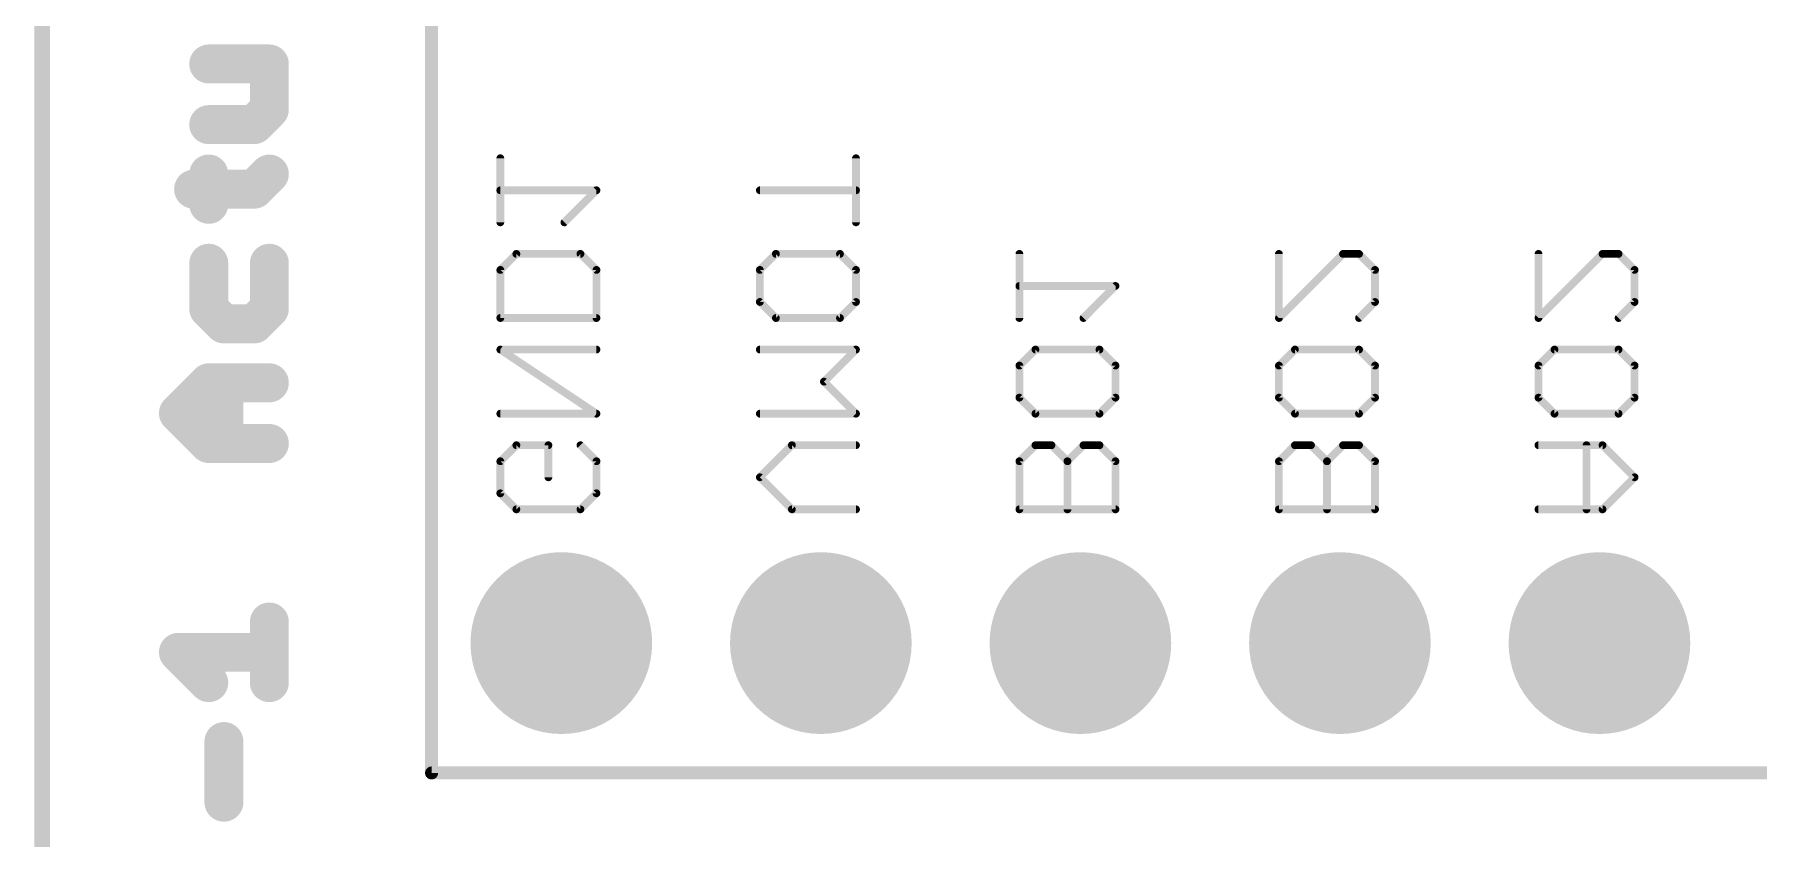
# Model space of a CAD drawing. Extents: x -0.1 to 33.1, y -0.1 to 43.3.
# Drawn here: x -0.08 to 16.8, y 14.6 to 22.46 of the extents above; entities that cross this region are included whole.
import ezdxf

# ---------------------------------------------------------------- set-up
doc = ezdxf.new("R2010")
doc.units = 0
for name, color, linetype in [('17', 94, 'CONTINUOUS'), ('20', 178, 'CONTINUOUS'), ('22', 250, 'CONTINUOUS'), ('25', 250, 'CONTINUOUS')]:
    doc.layers.add(name, color=color, linetype=linetype)

# ---------------------------------------------------------------- blocks, each defined once
blk = doc.blocks.new('ROUNDP')
at = {"const_width": 0.5}
blk.add_lwpolyline([(0, -0.25, 1), (0, 0.25, 1), (0, -0.25)], format="xyb", dxfattribs=at)

msp = doc.modelspace()

# ---------------------------------------------------------------- linework, layer by layer
at = {"layer": '20', "const_width": 0.1524}
msp.add_lwpolyline([(0, 39.37), (0, 3.81)], dxfattribs=at)
at = {"layer": '22'}
for points, const_width in [([(3.81, 33.02), (3.81, 15.24)], 0.127), ([(4.4831, 20.6247), (4.4831, 21.2517)], 0.0762), ([(7.9637, 20.6247), (7.9637, 21.2517)], 0.0762), ([(5.4237, 20.9382), (4.4831, 20.9382)], 0.0762), ([(5.1102, 20.6247), (5.4237, 20.9382)], 0.0762), ([(7.0231, 20.9382), (7.9637, 20.9382)], 0.0762), ([(4.4831, 20.1594), (4.6399, 20.3162)], 0.0762), ([(4.6399, 20.3162), (5.2669, 20.3162)], 0.0762), ([(5.2669, 20.3162), (5.4237, 20.1594)], 0.0762), ([(7.0231, 20.1594), (7.1799, 20.3162)], 0.0762), ([(7.1799, 20.3162), (7.8069, 20.3162)], 0.0762), ([(7.8069, 20.3162), (7.9637, 20.1594)], 0.0762), ([(9.5631, 19.6891), (9.5631, 20.3162)], 0.0762), ([(12.1031, 20.3162), (12.1031, 19.6891)], 0.0762), ([(12.1031, 19.6891), (12.7302, 20.3162)], 0.0762), ([(12.7302, 20.3162), (12.8869, 20.3162)], 0.0762), ([(12.8869, 20.3162), (13.0437, 20.1594)], 0.0762), ([(14.6431, 20.3162), (14.6431, 19.6891)], 0.0762), ([(14.6431, 19.6891), (15.2702, 20.3162)], 0.0762), ([(15.2702, 20.3162), (15.4269, 20.3162)], 0.0762), ([(15.4269, 20.3162), (15.5837, 20.1594)], 0.0762), ([(4.4831, 19.6891), (4.4831, 20.1594)], 0.0762), ([(5.4237, 20.1594), (5.4237, 19.6891)], 0.0762), ([(7.0231, 19.8459), (7.0231, 20.1594)], 0.0762), ([(7.9637, 20.1594), (7.9637, 19.8459)], 0.0762), ([(13.0437, 20.1594), (13.0437, 19.8459)], 0.0762), ([(15.5837, 20.1594), (15.5837, 19.8459)], 0.0762), ([(10.5037, 20.0027), (9.5631, 20.0027)], 0.0762), ([(10.1902, 19.6891), (10.5037, 20.0027)], 0.0762), ([(7.1799, 19.6891), (7.0231, 19.8459)], 0.0762), ([(7.9637, 19.8459), (7.8069, 19.6891)], 0.0762), ([(13.0437, 19.8459), (12.8869, 19.6891)], 0.0762), ([(15.5837, 19.8459), (15.4269, 19.6891)], 0.0762), ([(5.4237, 19.6891), (4.4831, 19.6891)], 0.0762), ([(7.8069, 19.6891), (7.1799, 19.6891)], 0.0762), ([(5.4237, 18.7536), (4.4831, 19.3807)], 0.0762), ([(4.4831, 19.3807), (5.4237, 19.3807)], 0.0762), ([(7.9637, 19.3807), (7.0231, 19.3807)], 0.0762), ([(7.6502, 19.0672), (7.9637, 19.3807)], 0.0762), ([(9.5631, 19.2239), (9.7199, 19.3807)], 0.0762), ([(9.7199, 19.3807), (10.3469, 19.3807)], 0.0762), ([(10.3469, 19.3807), (10.5037, 19.2239)], 0.0762), ([(12.1031, 19.2239), (12.2599, 19.3807)], 0.0762), ([(12.2599, 19.3807), (12.8869, 19.3807)], 0.0762), ([(12.8869, 19.3807), (13.0437, 19.2239)], 0.0762), ([(14.6431, 19.2239), (14.7999, 19.3807)], 0.0762), ([(14.7999, 19.3807), (15.4269, 19.3807)], 0.0762), ([(15.4269, 19.3807), (15.5837, 19.2239)], 0.0762), ([(9.5631, 18.9104), (9.5631, 19.2239)], 0.0762), ([(10.5037, 19.2239), (10.5037, 18.9104)], 0.0762), ([(12.1031, 18.9104), (12.1031, 19.2239)], 0.0762), ([(13.0437, 19.2239), (13.0437, 18.9104)], 0.0762), ([(14.6431, 18.9104), (14.6431, 19.2239)], 0.0762), ([(15.5837, 19.2239), (15.5837, 18.9104)], 0.0762), ([(7.9637, 18.7536), (7.6502, 19.0672)], 0.0762), ([(9.7199, 18.7536), (9.5631, 18.9104)], 0.0762), ([(10.5037, 18.9104), (10.3469, 18.7536)], 0.0762), ([(12.2599, 18.7536), (12.1031, 18.9104)], 0.0762), ([(13.0437, 18.9104), (12.8869, 18.7536)], 0.0762), ([(14.7999, 18.7536), (14.6431, 18.9104)], 0.0762), ([(15.5837, 18.9104), (15.4269, 18.7536)], 0.0762), ([(4.4831, 18.7536), (5.4237, 18.7536)], 0.0762), ([(7.0231, 18.7536), (7.9637, 18.7536)], 0.0762), ([(10.3469, 18.7536), (9.7199, 18.7536)], 0.0762), ([(12.8869, 18.7536), (12.2599, 18.7536)], 0.0762), ([(15.4269, 18.7536), (14.7999, 18.7536)], 0.0762), ([(4.4831, 18.2884), (4.6399, 18.4452)], 0.0762), ([(4.6399, 18.4452), (4.9534, 18.4452)], 0.0762), ([(4.9534, 18.4452), (4.9534, 18.1316)], 0.0762), ([(5.2669, 18.4452), (5.4237, 18.2884)], 0.0762), ([(7.0231, 18.1316), (7.3366, 18.4452)], 0.0762), ([(7.3366, 18.4452), (7.9637, 18.4452)], 0.0762), ([(9.7199, 18.4452), (9.5631, 18.2884)], 0.0762), ([(9.8766, 18.4452), (9.7199, 18.4452)], 0.0762), ([(10.0334, 18.2884), (9.8766, 18.4452)], 0.0762), ([(10.1902, 18.4452), (10.0334, 18.2884)], 0.0762), ([(10.3469, 18.4452), (10.1902, 18.4452)], 0.0762), ([(10.5037, 18.2884), (10.3469, 18.4452)], 0.0762), ([(12.2599, 18.4452), (12.1031, 18.2884)], 0.0762), ([(12.4166, 18.4452), (12.2599, 18.4452)], 0.0762), ([(12.5734, 18.2884), (12.4166, 18.4452)], 0.0762), ([(12.7302, 18.4452), (12.5734, 18.2884)], 0.0762), ([(12.8869, 18.4452), (12.7302, 18.4452)], 0.0762), ([(13.0437, 18.2884), (12.8869, 18.4452)], 0.0762), ([(15.2702, 18.4452), (14.6431, 18.4452)], 0.0762), ([(15.1134, 17.8181), (15.1134, 18.4452)], 0.0762), ([(15.5837, 18.1316), (15.2702, 18.4452)], 0.0762), ([(4.4831, 17.9749), (4.4831, 18.2884)], 0.0762), ([(5.4237, 18.2884), (5.4237, 17.9749)], 0.0762), ([(9.5631, 18.2884), (9.5631, 17.8181)], 0.0762), ([(10.0334, 17.8181), (10.0334, 18.2884)], 0.0762), ([(10.5037, 17.8181), (10.5037, 18.2884)], 0.0762), ([(12.1031, 18.2884), (12.1031, 17.8181)], 0.0762), ([(12.5734, 17.8181), (12.5734, 18.2884)], 0.0762), ([(13.0437, 17.8181), (13.0437, 18.2884)], 0.0762), ([(7.3366, 17.8181), (7.0231, 18.1316)], 0.0762), ([(15.2702, 17.8181), (15.5837, 18.1316)], 0.0762), ([(4.6399, 17.8181), (4.4831, 17.9749)], 0.0762), ([(5.4237, 17.9749), (5.2669, 17.8181)], 0.0762), ([(5.2669, 17.8181), (4.6399, 17.8181)], 0.0762), ([(7.9637, 17.8181), (7.3366, 17.8181)], 0.0762), ([(9.5631, 17.8181), (10.5037, 17.8181)], 0.0762), ([(12.1031, 17.8181), (13.0437, 17.8181)], 0.0762), ([(14.6431, 17.8181), (15.2702, 17.8181)], 0.0762), ([(24.13, 15.24), (3.81, 15.24)], 0.127)]:
    msp.add_lwpolyline(points, dxfattribs=dict(at, const_width=const_width))
for points, const_width in [([(4.5022, 21.2517, 1), (4.4641, 21.2517)], 0.0381), ([(7.9828, 21.2517, 1), (7.9447, 21.2517)], 0.0381), ([(4.4831, 20.9572, 1), (4.4831, 20.9191)], 0.0381), ([(5.4372, 20.9247, 1), (5.4102, 20.9517)], 0.0381), ([(5.4237, 20.9191, 1), (5.4237, 20.9572)], 0.0381), ([(7.0231, 20.9572, 1), (7.0231, 20.9191)], 0.0381), ([(7.9637, 20.9191, 1), (7.9637, 20.9572)], 0.0381), ([(4.4641, 20.6247, 1), (4.5022, 20.6247)], 0.0381), ([(5.0967, 20.6381, 1), (5.1236, 20.6112)], 0.0381), ([(7.9447, 20.6247, 1), (7.9828, 20.6247)], 0.0381), ([(4.6399, 20.3353, 1), (4.6399, 20.2972)], 0.0381), ([(4.6533, 20.3027, 1), (4.6264, 20.3297)], 0.0381), ([(5.2804, 20.3297, 1), (5.2535, 20.3027)], 0.0381), ([(5.2669, 20.2972, 1), (5.2669, 20.3353)], 0.0381), ([(7.1799, 20.3353, 1), (7.1799, 20.2972)], 0.0381), ([(7.1933, 20.3027, 1), (7.1664, 20.3297)], 0.0381), ([(7.8204, 20.3297, 1), (7.7935, 20.3027)], 0.0381), ([(7.8069, 20.2972, 1), (7.8069, 20.3353)], 0.0381), ([(9.5822, 20.3162, 1), (9.5441, 20.3162)], 0.0381), ([(12.1222, 20.3162, 1), (12.0841, 20.3162)], 0.0381), ([(12.7302, 20.3353, 1), (12.7302, 20.2972)], 0.0381), ([(12.7436, 20.3027, 1), (12.7167, 20.3297)], 0.0381), ([(12.9004, 20.3297, 1), (12.8735, 20.3027)], 0.0381), ([(12.8869, 20.2972, 1), (12.8869, 20.3353)], 0.0381), ([(14.6622, 20.3162, 1), (14.6241, 20.3162)], 0.0381), ([(15.2702, 20.3353, 1), (15.2702, 20.2972)], 0.0381), ([(15.2836, 20.3027, 1), (15.2567, 20.3297)], 0.0381), ([(15.4404, 20.3297, 1), (15.4135, 20.3027)], 0.0381), ([(15.4269, 20.2972, 1), (15.4269, 20.3353)], 0.0381), ([(4.4696, 20.1729, 1), (4.4966, 20.146)], 0.0381), ([(4.5022, 20.1594, 1), (4.4641, 20.1594)], 0.0381), ([(5.4428, 20.1594, 1), (5.4047, 20.1594)], 0.0381), ([(5.4102, 20.146, 1), (5.4372, 20.1729)], 0.0381), ([(7.0096, 20.1729, 1), (7.0366, 20.146)], 0.0381), ([(7.0422, 20.1594, 1), (7.0041, 20.1594)], 0.0381), ([(7.9828, 20.1594, 1), (7.9447, 20.1594)], 0.0381), ([(7.9502, 20.146, 1), (7.9772, 20.1729)], 0.0381), ([(13.0628, 20.1594, 1), (13.0247, 20.1594)], 0.0381), ([(13.0302, 20.146, 1), (13.0572, 20.1729)], 0.0381), ([(15.6028, 20.1594, 1), (15.5647, 20.1594)], 0.0381), ([(15.5702, 20.146, 1), (15.5972, 20.1729)], 0.0381), ([(9.5631, 20.0217, 1), (9.5631, 19.9836)], 0.0381), ([(10.5172, 19.9892, 1), (10.4902, 20.0161)], 0.0381), ([(10.5037, 19.9836, 1), (10.5037, 20.0217)], 0.0381), ([(7.0366, 19.8594, 1), (7.0096, 19.8324)], 0.0381), ([(7.0041, 19.8459, 1), (7.0422, 19.8459)], 0.0381), ([(7.9447, 19.8459, 1), (7.9828, 19.8459)], 0.0381), ([(7.9772, 19.8324, 1), (7.9502, 19.8594)], 0.0381), ([(13.0247, 19.8459, 1), (13.0628, 19.8459)], 0.0381), ([(13.0572, 19.8324, 1), (13.0302, 19.8594)], 0.0381), ([(15.5647, 19.8459, 1), (15.6028, 19.8459)], 0.0381), ([(15.5972, 19.8324, 1), (15.5702, 19.8594)], 0.0381), ([(4.4831, 19.7082, 1), (4.4831, 19.6701)], 0.0381), ([(4.4641, 19.6891, 1), (4.5022, 19.6891)], 0.0381), ([(5.4047, 19.6891, 1), (5.4428, 19.6891)], 0.0381), ([(5.4237, 19.6701, 1), (5.4237, 19.7082)], 0.0381), ([(7.1799, 19.7082, 1), (7.1799, 19.6701)], 0.0381), ([(7.1664, 19.6757, 1), (7.1933, 19.7026)], 0.0381), ([(7.7935, 19.7026, 1), (7.8204, 19.6757)], 0.0381), ([(7.8069, 19.6701, 1), (7.8069, 19.7082)], 0.0381), ([(9.5441, 19.6891, 1), (9.5822, 19.6891)], 0.0381), ([(10.1767, 19.7026, 1), (10.2036, 19.6757)], 0.0381), ([(12.0896, 19.7026, 1), (12.1166, 19.6757)], 0.0381), ([(12.0841, 19.6891, 1), (12.1222, 19.6891)], 0.0381), ([(12.8735, 19.7026, 1), (12.9004, 19.6757)], 0.0381), ([(14.6296, 19.7026, 1), (14.6566, 19.6757)], 0.0381), ([(14.6241, 19.6891, 1), (14.6622, 19.6891)], 0.0381), ([(15.4135, 19.7026, 1), (15.4404, 19.6757)], 0.0381), ([(4.4937, 19.3965, 1), (4.4725, 19.3648)], 0.0381), ([(4.4831, 19.3997, 1), (4.4831, 19.3616)], 0.0381), ([(5.4237, 19.3616, 1), (5.4237, 19.3997)], 0.0381), ([(7.0231, 19.3997, 1), (7.0231, 19.3616)], 0.0381), ([(7.9772, 19.3672, 1), (7.9502, 19.3942)], 0.0381), ([(7.9637, 19.3616, 1), (7.9637, 19.3997)], 0.0381), ([(9.7199, 19.3997, 1), (9.7199, 19.3616)], 0.0381), ([(9.7333, 19.3672, 1), (9.7064, 19.3942)], 0.0381), ([(10.3604, 19.3942, 1), (10.3335, 19.3672)], 0.0381), ([(10.3469, 19.3616, 1), (10.3469, 19.3997)], 0.0381), ([(12.2599, 19.3997, 1), (12.2599, 19.3616)], 0.0381), ([(12.2733, 19.3672, 1), (12.2464, 19.3942)], 0.0381), ([(12.9004, 19.3942, 1), (12.8735, 19.3672)], 0.0381), ([(12.8869, 19.3616, 1), (12.8869, 19.3997)], 0.0381), ([(14.7999, 19.3997, 1), (14.7999, 19.3616)], 0.0381), ([(14.8133, 19.3672, 1), (14.7864, 19.3942)], 0.0381), ([(15.4404, 19.3942, 1), (15.4135, 19.3672)], 0.0381), ([(15.4269, 19.3616, 1), (15.4269, 19.3997)], 0.0381), ([(9.5496, 19.2374, 1), (9.5766, 19.2104)], 0.0381), ([(9.5822, 19.2239, 1), (9.5441, 19.2239)], 0.0381), ([(10.5228, 19.2239, 1), (10.4847, 19.2239)], 0.0381), ([(10.4902, 19.2104, 1), (10.5172, 19.2374)], 0.0381), ([(12.1222, 19.2239, 1), (12.0841, 19.2239)], 0.0381), ([(12.0896, 19.2374, 1), (12.1166, 19.2104)], 0.0381), ([(13.0628, 19.2239, 1), (13.0247, 19.2239)], 0.0381), ([(13.0302, 19.2104, 1), (13.0572, 19.2374)], 0.0381), ([(14.6296, 19.2374, 1), (14.6566, 19.2104)], 0.0381), ([(14.6622, 19.2239, 1), (14.6241, 19.2239)], 0.0381), ([(15.6028, 19.2239, 1), (15.5647, 19.2239)], 0.0381), ([(15.5702, 19.2104, 1), (15.5972, 19.2374)], 0.0381), ([(7.6636, 19.0806, 1), (7.6367, 19.0537)], 0.0381), ([(7.6367, 19.0806, 1), (7.6636, 19.0537)], 0.0381), ([(9.5766, 18.9239, 1), (9.5496, 18.8969)], 0.0381), ([(9.5441, 18.9104, 1), (9.5822, 18.9104)], 0.0381), ([(10.4847, 18.9104, 1), (10.5228, 18.9104)], 0.0381), ([(10.5172, 18.8969, 1), (10.4902, 18.9239)], 0.0381), ([(12.1166, 18.9239, 1), (12.0896, 18.8969)], 0.0381), ([(12.0841, 18.9104, 1), (12.1222, 18.9104)], 0.0381), ([(13.0247, 18.9104, 1), (13.0628, 18.9104)], 0.0381), ([(13.0572, 18.8969, 1), (13.0302, 18.9239)], 0.0381), ([(14.6566, 18.9239, 1), (14.6296, 18.8969)], 0.0381), ([(14.6241, 18.9104, 1), (14.6622, 18.9104)], 0.0381), ([(15.5647, 18.9104, 1), (15.6028, 18.9104)], 0.0381), ([(15.5972, 18.8969, 1), (15.5702, 18.9239)], 0.0381), ([(4.4831, 18.7727, 1), (4.4831, 18.7346)], 0.0381), ([(5.4131, 18.7378, 1), (5.4343, 18.7695)], 0.0381), ([(5.4237, 18.7346, 1), (5.4237, 18.7727)], 0.0381), ([(7.0231, 18.7727, 1), (7.0231, 18.7346)], 0.0381), ([(7.9502, 18.7401, 1), (7.9772, 18.7671)], 0.0381), ([(7.9637, 18.7346, 1), (7.9637, 18.7727)], 0.0381), ([(9.7199, 18.7727, 1), (9.7199, 18.7346)], 0.0381), ([(9.7064, 18.7401, 1), (9.7333, 18.7671)], 0.0381), ([(10.3335, 18.7671, 1), (10.3604, 18.7401)], 0.0381), ([(10.3469, 18.7346, 1), (10.3469, 18.7727)], 0.0381), ([(12.2599, 18.7727, 1), (12.2599, 18.7346)], 0.0381), ([(12.2464, 18.7401, 1), (12.2733, 18.7671)], 0.0381), ([(12.8735, 18.7671, 1), (12.9004, 18.7401)], 0.0381), ([(12.8869, 18.7346, 1), (12.8869, 18.7727)], 0.0381), ([(14.7999, 18.7727, 1), (14.7999, 18.7346)], 0.0381), ([(14.7864, 18.7401, 1), (14.8133, 18.7671)], 0.0381), ([(15.4135, 18.7671, 1), (15.4404, 18.7401)], 0.0381), ([(15.4269, 18.7346, 1), (15.4269, 18.7727)], 0.0381), ([(4.6399, 18.4642, 1), (4.6399, 18.4261)], 0.0381), ([(4.6533, 18.4317, 1), (4.6264, 18.4586)], 0.0381), ([(4.9725, 18.4452, 1), (4.9344, 18.4452)], 0.0381), ([(4.9534, 18.4261, 1), (4.9534, 18.4642)], 0.0381), ([(5.2804, 18.4586, 1), (5.2535, 18.4317)], 0.0381), ([(7.3366, 18.4642, 1), (7.3366, 18.4261)], 0.0381), ([(7.3501, 18.4317, 1), (7.3232, 18.4586)], 0.0381), ([(7.9637, 18.4261, 1), (7.9637, 18.4642)], 0.0381), ([(9.7199, 18.4642, 1), (9.7199, 18.4261)], 0.0381), ([(9.7333, 18.4317, 1), (9.7064, 18.4586)], 0.0381), ([(9.8901, 18.4586, 1), (9.8632, 18.4317)], 0.0381), ([(9.8766, 18.4261, 1), (9.8766, 18.4642)], 0.0381), ([(10.1902, 18.4642, 1), (10.1902, 18.4261)], 0.0381), ([(10.2036, 18.4317, 1), (10.1767, 18.4586)], 0.0381), ([(10.3604, 18.4586, 1), (10.3335, 18.4317)], 0.0381), ([(10.3469, 18.4261, 1), (10.3469, 18.4642)], 0.0381), ([(12.2599, 18.4642, 1), (12.2599, 18.4261)], 0.0381), ([(12.2733, 18.4317, 1), (12.2464, 18.4586)], 0.0381), ([(12.4301, 18.4586, 1), (12.4032, 18.4317)], 0.0381), ([(12.4166, 18.4261, 1), (12.4166, 18.4642)], 0.0381), ([(12.7302, 18.4642, 1), (12.7302, 18.4261)], 0.0381), ([(12.7436, 18.4317, 1), (12.7167, 18.4586)], 0.0381), ([(12.9004, 18.4586, 1), (12.8735, 18.4317)], 0.0381), ([(12.8869, 18.4261, 1), (12.8869, 18.4642)], 0.0381), ([(14.6431, 18.4642, 1), (14.6431, 18.4261)], 0.0381), ([(15.1325, 18.4452, 1), (15.0944, 18.4452)], 0.0381), ([(15.2836, 18.4586, 1), (15.2567, 18.4317)], 0.0381), ([(15.2702, 18.4261, 1), (15.2702, 18.4642)], 0.0381), ([(4.4696, 18.3019, 1), (4.4966, 18.2749)], 0.0381), ([(4.5022, 18.2884, 1), (4.4641, 18.2884)], 0.0381), ([(5.4428, 18.2884, 1), (5.4047, 18.2884)], 0.0381), ([(5.4102, 18.2749, 1), (5.4372, 18.3019)], 0.0381), ([(9.5496, 18.3019, 1), (9.5766, 18.2749)], 0.0381), ([(9.5822, 18.2884, 1), (9.5441, 18.2884)], 0.0381), ([(10.0199, 18.3019, 1), (10.0469, 18.2749)], 0.0381), ([(10.0525, 18.2884, 1), (10.0144, 18.2884)], 0.0381), ([(10.0199, 18.2749, 1), (10.0469, 18.3019)], 0.0381), ([(10.5228, 18.2884, 1), (10.4847, 18.2884)], 0.0381), ([(10.4902, 18.2749, 1), (10.5172, 18.3019)], 0.0381), ([(12.1222, 18.2884, 1), (12.0841, 18.2884)], 0.0381), ([(12.0896, 18.3019, 1), (12.1166, 18.2749)], 0.0381), ([(12.5925, 18.2884, 1), (12.5544, 18.2884)], 0.0381), ([(12.5599, 18.3019, 1), (12.5869, 18.2749)], 0.0381), ([(12.5599, 18.2749, 1), (12.5869, 18.3019)], 0.0381), ([(13.0628, 18.2884, 1), (13.0247, 18.2884)], 0.0381), ([(13.0302, 18.2749, 1), (13.0572, 18.3019)], 0.0381), ([(4.9344, 18.1316, 1), (4.9725, 18.1316)], 0.0381), ([(7.0366, 18.1451, 1), (7.0096, 18.1182)], 0.0381), ([(7.0096, 18.1451, 1), (7.0366, 18.1182)], 0.0381), ([(15.5972, 18.1182, 1), (15.5702, 18.1451)], 0.0381), ([(15.5702, 18.1182, 1), (15.5972, 18.1451)], 0.0381), ([(4.4966, 17.9883, 1), (4.4696, 17.9614)], 0.0381), ([(4.4641, 17.9749, 1), (4.5022, 17.9749)], 0.0381), ([(5.4047, 17.9749, 1), (5.4428, 17.9749)], 0.0381), ([(5.4372, 17.9614, 1), (5.4102, 17.9883)], 0.0381), ([(4.6399, 17.8372, 1), (4.6399, 17.7991)], 0.0381), ([(4.6264, 17.8046, 1), (4.6533, 17.8316)], 0.0381), ([(5.2535, 17.8316, 1), (5.2804, 17.8046)], 0.0381), ([(5.2669, 17.7991, 1), (5.2669, 17.8372)], 0.0381), ([(7.3366, 17.8372, 1), (7.3366, 17.7991)], 0.0381), ([(7.3232, 17.8046, 1), (7.3501, 17.8316)], 0.0381), ([(7.9637, 17.7991, 1), (7.9637, 17.8372)], 0.0381), ([(9.5631, 17.8372, 1), (9.5631, 17.7991)], 0.0381), ([(9.5441, 17.8181, 1), (9.5822, 17.8181)], 0.0381), ([(10.0144, 17.8181, 1), (10.0525, 17.8181)], 0.0381), ([(10.4847, 17.8181, 1), (10.5228, 17.8181)], 0.0381), ([(10.5037, 17.7991, 1), (10.5037, 17.8372)], 0.0381), ([(12.1031, 17.8372, 1), (12.1031, 17.7991)], 0.0381), ([(12.0841, 17.8181, 1), (12.1222, 17.8181)], 0.0381), ([(12.5544, 17.8181, 1), (12.5925, 17.8181)], 0.0381), ([(13.0247, 17.8181, 1), (13.0628, 17.8181)], 0.0381), ([(13.0437, 17.7991, 1), (13.0437, 17.8372)], 0.0381), ([(14.6431, 17.8372, 1), (14.6431, 17.7991)], 0.0381), ([(15.0944, 17.8181, 1), (15.1325, 17.8181)], 0.0381), ([(15.2567, 17.8316, 1), (15.2836, 17.8046)], 0.0381), ([(15.2702, 17.7991, 1), (15.2702, 17.8372)], 0.0381), ([(3.81, 15.2718, 1), (3.81, 15.2082)], 0.0635), ([(3.7782, 15.24, 1), (3.8418, 15.24)], 0.0635)]:
    msp.add_lwpolyline(points, format="xyb", dxfattribs=dict(at, const_width=const_width))
at = {"layer": '25', "const_width": 0.381}
for points in [[(2.2225, 22.1736), (1.6293, 22.1736)], [(2.2225, 21.7288), (2.2225, 22.1736)], [(1.6293, 21.5805), (2.0742, 21.5805)], [(2.0742, 21.5805), (2.2225, 21.7288)], [(1.6293, 20.8009), (1.6293, 21.0975)], [(2.0742, 20.9492), (2.2225, 21.0975)], [(1.481, 20.9492), (2.0742, 20.9492)], [(1.6293, 20.2246), (1.6293, 19.7798)], [(2.2225, 19.7798), (2.2225, 20.2246)], [(1.6293, 19.7798), (1.7776, 19.6315)], [(2.0742, 19.6315), (2.2225, 19.7798)], [(1.7776, 19.6315), (2.0742, 19.6315)], [(1.3327, 18.7587), (1.6293, 19.0552)], [(1.6293, 19.0552), (2.2225, 19.0552)], [(1.7776, 18.4621), (1.7776, 19.0552)], [(1.6293, 18.4621), (1.3327, 18.7587)], [(2.2225, 18.4621), (1.6293, 18.4621)], [(2.2225, 16.1233), (2.2225, 16.7165)], [(1.6293, 16.1233), (1.3327, 16.4199)], [(1.3327, 16.4199), (2.2225, 16.4199)], [(1.7776, 14.9539), (1.7776, 15.5471)]]:
    msp.add_lwpolyline(points, dxfattribs=at)
at = {"layer": '25', "const_width": 0.1905}
for points in [[(1.6293, 22.2689, 1), (1.6293, 22.0784)], [(2.3178, 22.1736, 1), (2.1273, 22.1736)], [(2.2225, 22.0784, 1), (2.2225, 22.2689)], [(1.6293, 21.6757, 1), (1.6293, 21.4852)], [(2.0742, 21.4852, 1), (2.0742, 21.6757)], [(2.1273, 21.7288, 1), (2.3178, 21.7288)], [(2.2899, 21.6614, 1), (2.1551, 21.7961)], [(2.0069, 21.6478, 1), (2.1416, 21.5131)], [(1.7246, 21.0975, 1), (1.5341, 21.0975)], [(2.2899, 21.0301, 1), (2.1551, 21.1648)], [(1.481, 21.0444, 1), (1.481, 20.8539)], [(2.0069, 21.0165, 1), (2.1416, 20.8818)], [(2.0742, 20.8539, 1), (2.0742, 21.0444)], [(1.5341, 20.8009, 1), (1.7246, 20.8009)], [(1.7246, 20.2246, 1), (1.5341, 20.2246)], [(2.3178, 20.2246, 1), (2.1273, 20.2246)], [(1.6967, 19.8471, 1), (1.562, 19.7124)], [(2.2899, 19.7124, 1), (2.1551, 19.8471)], [(1.5341, 19.7798, 1), (1.7246, 19.7798)], [(1.7776, 19.7267, 1), (1.7776, 19.5362)], [(1.7103, 19.5641, 1), (1.845, 19.6988)], [(2.0069, 19.6988, 1), (2.1416, 19.5641)], [(2.0742, 19.5362, 1), (2.0742, 19.7267)], [(2.1273, 19.7798, 1), (2.3178, 19.7798)], [(1.6293, 19.1505, 1), (1.6293, 18.96)], [(1.6967, 18.9879, 1), (1.562, 19.1226)], [(1.8729, 19.0552, 1), (1.6824, 19.0552)], [(2.2225, 18.96, 1), (2.2225, 19.1505)], [(1.4001, 18.826, 1), (1.2654, 18.6913)], [(1.2654, 18.826, 1), (1.4001, 18.6913)], [(1.6293, 18.5573, 1), (1.6293, 18.3668)], [(1.562, 18.3947, 1), (1.6967, 18.5294)], [(2.2225, 18.3668, 1), (2.2225, 18.5573)], [(1.6824, 18.4621, 1), (1.8729, 18.4621)], [(2.3178, 16.7165, 1), (2.1273, 16.7165)], [(1.3327, 16.5151, 1), (1.3327, 16.3246)], [(1.4001, 16.4872, 1), (1.2654, 16.3525)], [(2.2225, 16.3246, 1), (2.2225, 16.5151)], [(1.562, 16.0559, 1), (1.6967, 16.1906)], [(2.1273, 16.1233, 1), (2.3178, 16.1233)], [(1.8729, 15.5471, 1), (1.6824, 15.5471)], [(1.6824, 14.9539, 1), (1.8729, 14.9539)]]:
    msp.add_lwpolyline(points, format="xyb", dxfattribs=at)

# ---------------------------------------------------------------- block references
at = {"layer": '17', "xscale": 1.778, "yscale": 1.778, "rotation": 90}
for p in [(5.08, 16.51), (5.08, 16.51), (7.62, 16.51), (7.62, 16.51), (10.16, 16.51), (10.16, 16.51), (12.7, 16.51), (12.7, 16.51), (15.24, 16.51), (15.24, 16.51)]:
    msp.add_blockref('ROUNDP', p, dxfattribs=at)

doc.saveas('drawing.dxf')
